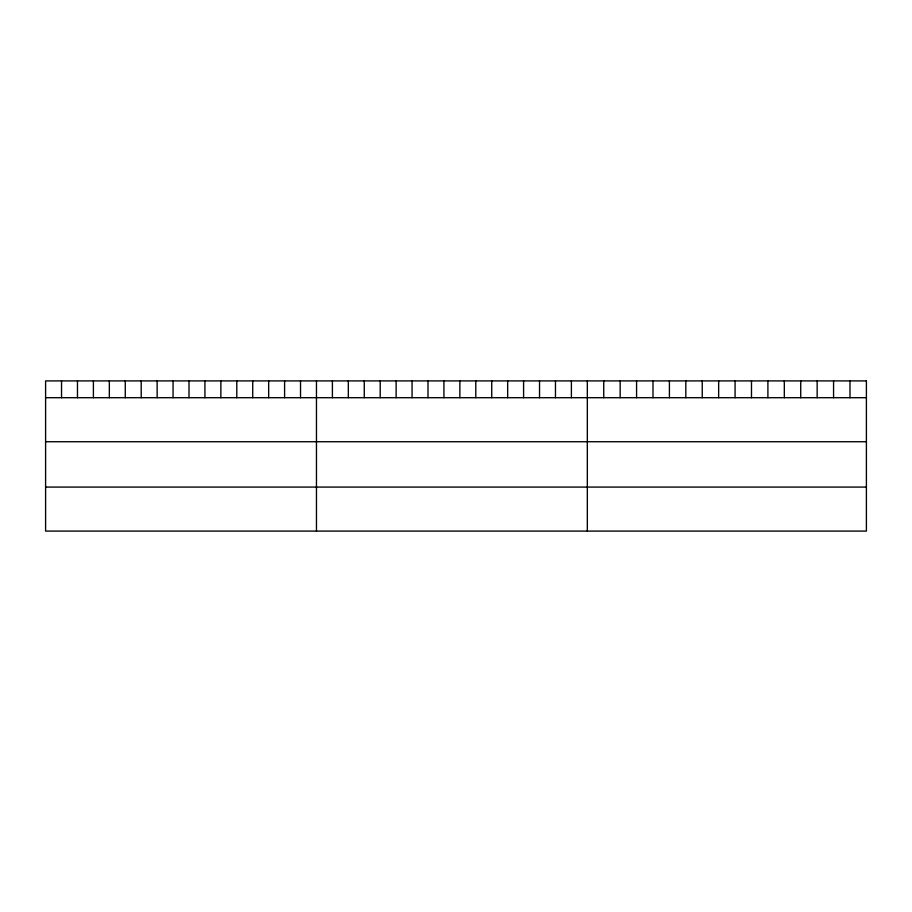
<?xml version="1.0" encoding="UTF-8"?>
<svg xmlns="http://www.w3.org/2000/svg" width="912" height="912" viewBox="0 0 912 912"><rect width="100%" height="100%" fill="white"/><g stroke="black" fill="none" stroke-linecap="round" stroke-linejoin="round"><path stroke-width="1.37" d="M45.6 397.7L866.4 397.7M45.6 441.727L866.4 441.727M45.6 487.076L866.4 487.076M849.984 380.908L849.984 397.7M833.568 380.908L833.568 397.7M817.152 380.908L817.152 397.7M800.736 380.908L800.736 397.7M784.32 380.908L784.32 397.7M767.904 380.908L767.904 397.7M751.488 380.908L751.488 397.7M735.072 380.908L735.072 397.7M718.656 380.908L718.656 397.7M702.24 380.908L702.24 397.7M685.824 380.908L685.824 397.7M669.408 380.908L669.408 397.7M652.992 380.908L652.992 397.7M636.576 380.908L636.576 397.7M620.16 380.908L620.16 397.7M603.744 380.908L603.744 397.7M587.328 380.908L587.328 531.092M571.391 380.908L571.391 397.7M555.465 380.908L555.465 397.7M539.528 380.908L539.528 397.7M523.591 380.908L523.591 397.7M507.665 380.908L507.665 397.7M491.728 380.908L491.728 397.7M475.79 380.908L475.79 397.7M459.865 380.908L459.865 397.7M443.927 380.908L443.927 397.7M428.002 380.908L428.002 397.7M412.064 380.908L412.064 397.7M396.127 380.908L396.127 397.7M380.201 380.908L380.201 397.7M364.264 380.908L364.264 397.7M348.327 380.908L348.327 397.7M332.401 380.908L332.401 397.7M316.464 380.908L316.464 531.092M300.527 380.908L300.527 397.7M284.601 380.908L284.601 397.7M268.664 380.908L268.664 397.7M252.727 380.908L252.727 397.7M236.801 380.908L236.801 397.7M220.864 380.908L220.864 397.7M204.926 380.908L204.926 397.7M189.001 380.908L189.001 397.7M173.063 380.908L173.063 397.7M157.138 380.908L157.138 397.7M141.2 380.908L141.2 397.7M125.263 380.908L125.263 397.7M109.337 380.908L109.337 397.7M93.4 380.908L93.4 397.7M77.463 380.908L77.463 397.7M61.537 380.908L61.537 397.7M866.4 380.908L45.6 380.908L45.6 531.092L866.4 531.092L866.4 380.908"/></g></svg>
